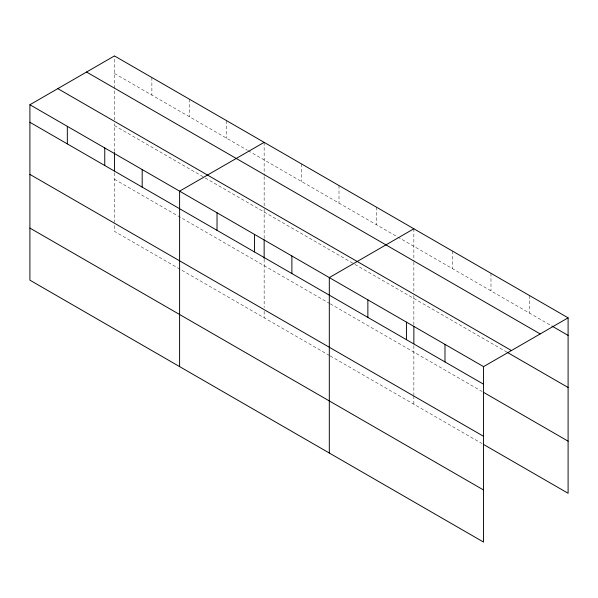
<?xml version="1.0" encoding="UTF-8"?>
<svg xmlns="http://www.w3.org/2000/svg" width="598" height="598" viewBox="0 0 598 598"><rect width="100%" height="100%" fill="white"/><g stroke="black" fill="none" stroke-linecap="round" stroke-linejoin="round"><path stroke-width="0.45" stroke-dasharray="2.99 2.24" d="M114.45 151.488L114.45 123.711M114.45 119.996L114.45 89.289M114.45 88.362L114.45 55.92M114.45 73.472L247.43 150.248M248.23 150.711L552.036 326.112M114.45 125.573L204.434 177.524M205.226 177.987L354.136 263.957M354.935 264.413L507.044 352.237M114.45 179.258L329.453 303.388M330.246 303.844L482.145 391.541M329.453 355.489L114.45 231.359L114.45 222.979M330.246 355.945L482.145 443.641M529.536 295.569L529.536 313.128M490.98 273.301L490.98 290.86M452.417 251.04L452.417 268.599M413.861 228.78L413.861 261.221M413.861 262.156L413.861 291.921M413.861 295.644L413.861 325.275M413.861 345.637L413.861 394.912M413.861 395.846L413.861 404.218M376.434 207.17L376.434 224.728M339.006 185.567L339.006 203.118M301.579 163.957L301.579 181.515M264.152 142.346L264.152 175.722M264.152 176.649L264.152 208.283M264.152 209.218L264.152 238.849M264.152 259.211L264.152 307.551M264.152 311.274L264.152 317.785M226.732 120.744L226.732 138.295M189.304 99.133L189.304 116.692M151.877 77.523L151.877 95.082M114.45 172.777L114.45 222.052"/><path stroke-width="0.9" d="M29.9 104.732L483.55 366.641L483.55 542.08L29.9 280.17L29.9 104.732L114.45 55.92L568.1 317.83L568.1 493.268L483.752 444.568M264.152 142.346L179.602 191.166L179.602 366.604M413.861 228.78L329.311 277.592L329.311 453.03M483.55 366.641L568.1 317.83M552.036 326.112L568.1 335.388M86.546 72.029L540.196 333.938M57.804 88.624L511.454 350.533M507.852 352.7L568.1 387.489M29.9 122.291L483.55 384.2M483.752 392.467L568.1 441.167M29.9 174.392L483.55 436.301M29.9 228.07L483.55 489.979M444.987 344.381L444.987 361.94M413.861 326.202L413.861 343.79M406.431 322.12L406.431 339.679M367.867 299.86L367.867 317.411M291.884 255.989L291.884 273.54M264.152 239.768L264.152 258.284M254.456 234.379L254.456 251.937M217.029 212.768L217.029 230.327M142.182 169.555L142.182 187.114M114.45 152.415L114.45 170.923M104.755 147.945L104.755 165.504M67.327 126.342L67.327 143.894"/></g></svg>
